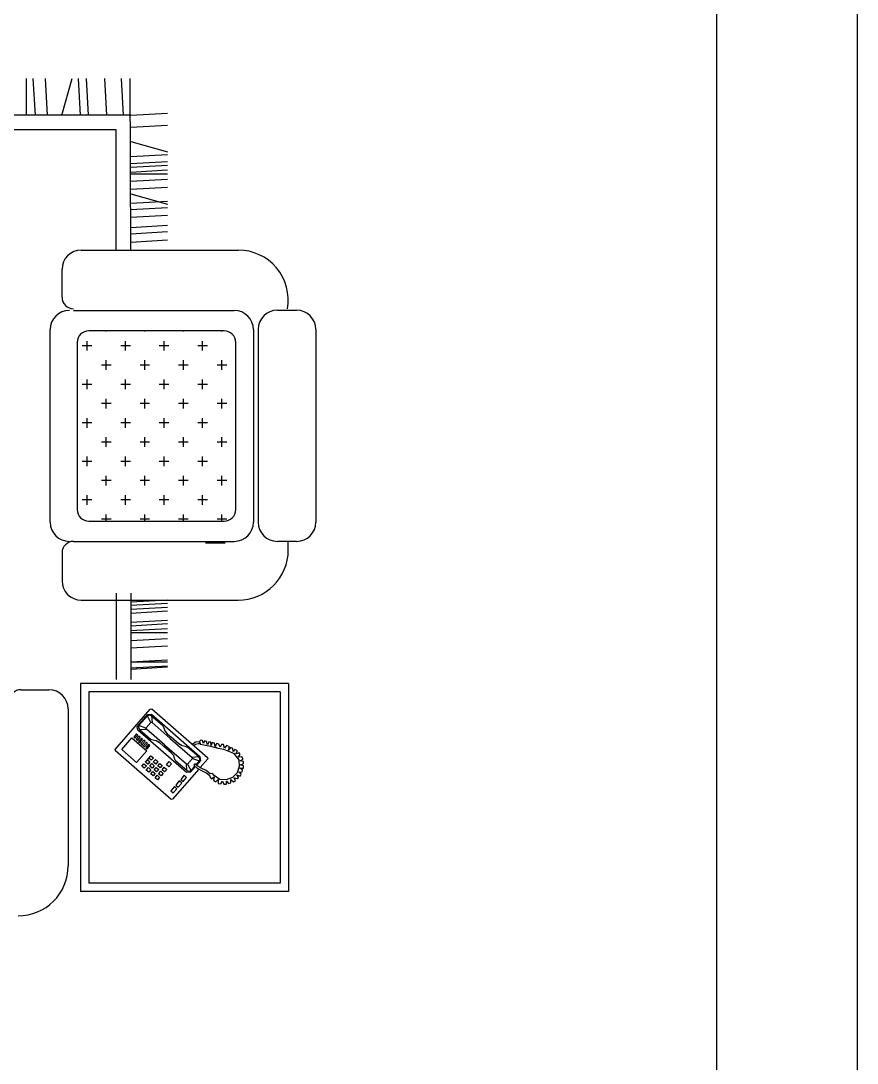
# Model space of a CAD drawing. Header units: inches. Extents: x 10.2 to 52.7, y 13.8 to 38.6.
# Drawn here: x 50.722 to 52.732, y 19.539 to 22.045 of the extents above; entities that cross this region are included whole.
import ezdxf

# ---------------------------------------------------------------- set-up
doc = ezdxf.new("R2010")
doc.units = ezdxf.units.IN
doc.header["$MEASUREMENT"] = 0
for name, color, linetype in [('02', 2, 'Continuous'), ('1', 1, 'Continuous'), ('kadrbm', 4, 'Continuous')]:
    doc.layers.add(name, color=color, linetype=linetype)

# ---------------------------------------------------------------- blocks, each defined once
blk = doc.blocks.new('kadrbm')
at = {"layer": 'kadrbm', "color": 4}
blk.add_lwpolyline([(0, 0), (0, 24.7972), (21, 24.7972), (21, 0), (0, 0)], close=True, dxfattribs=at)
blk.add_lwpolyline([(20.6631, 0.3257), (20.6631, 24.4603), (0.3369, 24.4603), (0.3369, 0.3257), (20.6631, 0.3257)], dxfattribs=at)

msp = doc.modelspace()

# ---------------------------------------------------------------- linework, layer by layer
at = {"layer": '02'}
for p, q in [((50.9864, 21.4938), (50.9847, 21.9064)), ((50.9864, 21.8182), (48.6795, 21.8182)), ((50.8674, 21.4938), (51.2445, 21.4938)), ((50.8211, 21.3805), (50.8211, 21.4475)), ((51.3387, 21.349), (51.385, 21.349)), ((50.7926, 20.8396), (50.7926, 21.3024)), ((51.2924, 21.3027), (51.2924, 20.8396)), ((51.4313, 21.3027), (51.4313, 20.8396)), ((51.2108, 21.2997), (50.8856, 21.2997)), ((50.9276, 21.2982), (50.9276, 21.2997)), ((51.0202, 21.2982), (51.0202, 21.2997)), ((51.1128, 21.2982), (51.1128, 21.2997)), ((51.2054, 21.2982), (51.2054, 21.2997)), ((50.8579, 21.2719), (50.8579, 20.8697)), ((50.8928, 21.2635), (50.8697, 21.2635)), ((50.8812, 21.2519), (50.8812, 21.275)), ((50.9854, 21.2635), (50.9623, 21.2635)), ((50.9739, 21.2519), (50.9739, 21.275)), ((51.078, 21.2635), (51.0549, 21.2635)), ((51.0665, 21.2519), (51.0665, 21.275)), ((51.1707, 21.2635), (51.1475, 21.2635)), ((51.1591, 21.2519), (51.1591, 21.275)), ((51.2386, 20.8697), (51.2386, 21.2719)), ((50.9276, 21.2056), (50.9276, 21.2287)), ((51.0202, 21.2056), (51.0202, 21.2287)), ((51.1128, 21.2056), (51.1128, 21.2287)), ((51.2054, 21.2056), (51.2054, 21.2287)), ((50.9391, 21.2172), (50.916, 21.2172)), ((51.0317, 21.2172), (51.0086, 21.2172)), ((51.1243, 21.2172), (51.1012, 21.2172)), ((51.217, 21.2172), (51.1938, 21.2172)), ((50.8812, 21.1593), (50.8812, 21.1824)), ((50.9739, 21.1593), (50.9739, 21.1824)), ((51.0665, 21.1593), (51.0665, 21.1824)), ((51.1591, 21.1593), (51.1591, 21.1824)), ((50.8928, 21.1709), (50.8697, 21.1709)), ((50.9854, 21.1709), (50.9623, 21.1709)), ((51.078, 21.1709), (51.0549, 21.1709)), ((51.1707, 21.1709), (51.1475, 21.1709)), ((50.9276, 21.113), (50.9276, 21.1361)), ((51.0202, 21.113), (51.0202, 21.1361)), ((51.1128, 21.113), (51.1128, 21.1361)), ((51.2054, 21.113), (51.2054, 21.1361)), ((50.9391, 21.1245), (50.916, 21.1245)), ((51.0317, 21.1245), (51.0086, 21.1245)), ((51.1243, 21.1245), (51.1012, 21.1245)), ((51.217, 21.1245), (51.1938, 21.1245)), ((50.8928, 21.0782), (50.8697, 21.0782)), ((50.8812, 21.0667), (50.8812, 21.0898)), ((50.9854, 21.0782), (50.9623, 21.0782)), ((50.9739, 21.0667), (50.9739, 21.0898)), ((51.078, 21.0782), (51.0549, 21.0782)), ((51.0665, 21.0667), (51.0665, 21.0898)), ((51.1707, 21.0782), (51.1475, 21.0782)), ((51.1591, 21.0667), (51.1591, 21.0898)), ((50.9391, 21.0319), (50.916, 21.0319)), ((50.9276, 21.0204), (50.9276, 21.0435)), ((51.0317, 21.0319), (51.0086, 21.0319)), ((51.0202, 21.0204), (51.0202, 21.0435)), ((51.1243, 21.0319), (51.1012, 21.0319)), ((51.1128, 21.0204), (51.1128, 21.0435)), ((51.217, 21.0319), (51.1938, 21.0319)), ((51.2054, 21.0204), (51.2054, 21.0435)), ((50.8928, 20.9856), (50.8697, 20.9856)), ((50.8812, 20.9741), (50.8812, 20.9972)), ((50.9854, 20.9856), (50.9623, 20.9856)), ((50.9739, 20.9741), (50.9739, 20.9972)), ((51.078, 20.9856), (51.0549, 20.9856)), ((51.0665, 20.9741), (51.0665, 20.9972)), ((51.1707, 20.9856), (51.1475, 20.9856)), ((51.1591, 20.9741), (51.1591, 20.9972)), ((50.9391, 20.9393), (50.916, 20.9393)), ((50.9276, 20.9278), (50.9276, 20.9509)), ((51.0317, 20.9393), (51.0086, 20.9393)), ((51.0202, 20.9278), (51.0202, 20.9509)), ((51.1243, 20.9393), (51.1012, 20.9393)), ((51.1128, 20.9278), (51.1128, 20.9509)), ((51.217, 20.9393), (51.1938, 20.9393)), ((51.2054, 20.9278), (51.2054, 20.9509)), ((50.8812, 20.8814), (50.8812, 20.9046)), ((50.9739, 20.8814), (50.9739, 20.9046)), ((51.0665, 20.8814), (51.0665, 20.9046)), ((51.1591, 20.8814), (51.1591, 20.9046)), ((50.8928, 20.893), (50.8697, 20.893)), ((50.9854, 20.893), (50.9623, 20.893)), ((51.078, 20.893), (51.0549, 20.893)), ((51.1707, 20.893), (51.1475, 20.893)), ((50.9276, 20.8419), (50.9276, 20.8583)), ((51.0202, 20.8419), (51.0202, 20.8583)), ((51.1128, 20.8419), (51.1128, 20.8583)), ((51.2054, 20.8419), (51.2054, 20.8583)), ((50.8856, 20.8419), (51.2108, 20.8419)), ((50.9391, 20.8467), (50.916, 20.8467)), ((51.0317, 20.8467), (51.0086, 20.8467)), ((51.1243, 20.8467), (51.1012, 20.8467)), ((51.217, 20.8467), (51.1938, 20.8467)), ((51.166, 20.7895), (51.2135, 20.7895)), ((51.385, 20.7933), (51.3387, 20.7933)), ((50.8211, 20.7655), (50.8211, 20.6985)), ((50.8674, 20.6522), (51.2445, 20.6522)), ((50.7226, 20.4366), (50.7896, 20.4366)), ((50.8359, 20.3903), (50.8359, 20.0132)), ((50.949, 20.2929), (51.0333, 20.39)), ((51.0017, 20.3477), (51.027, 20.3768)), ((51.0263, 20.374), (51.0316, 20.3762)), ((51.027, 20.3768), (51.0361, 20.3775)), ((51.0316, 20.3762), (51.0363, 20.3738)), ((51.0333, 20.39), (51.037, 20.3903)), ((51.0361, 20.3775), (51.1526, 20.2763)), ((51.037, 20.3903), (51.1709, 20.2739)), ((51.006, 20.3507), (51.0046, 20.3452)), ((51.006, 20.3507), (51.0263, 20.374)), ((51.0229, 20.3446), (51.006, 20.3507)), ((51.0347, 20.3582), (51.0229, 20.3446)), ((51.0347, 20.3582), (51.0263, 20.374)), ((51.0375, 20.3575), (51.0347, 20.3582)), ((51.0363, 20.3738), (51.0625, 20.3511)), ((51.0363, 20.3738), (51.0375, 20.3575)), ((51.0811, 20.3196), (51.0375, 20.3575)), ((51.0625, 20.3511), (51.0657, 20.3449)), ((51.0002, 20.3303), (50.9934, 20.3225)), ((50.9963, 20.32), (51.0031, 20.3277)), ((51.006, 20.3252), (50.9993, 20.3174)), ((51.0031, 20.3277), (51.0002, 20.3303)), ((51.0032, 20.3396), (51.0017, 20.3477)), ((51.1206, 20.2376), (51.0032, 20.3396)), ((51.0046, 20.3452), (51.0076, 20.3408)), ((51.0089, 20.3227), (51.006, 20.3252)), ((51.0076, 20.3408), (51.024, 20.342)), ((51.0076, 20.3408), (51.0339, 20.3181)), ((51.024, 20.342), (51.0229, 20.3446)), ((51.0677, 20.304), (51.024, 20.342)), ((51.0657, 20.3449), (51.068, 20.3378)), ((51.068, 20.3378), (51.074, 20.3309)), ((51.074, 20.3309), (51.0837, 20.3225)), ((50.9645, 20.2931), (50.989, 20.3213)), ((50.989, 20.3213), (51.0249, 20.2901)), ((50.9934, 20.3225), (50.9963, 20.32)), ((50.9993, 20.3174), (51.0022, 20.3149)), ((51.0022, 20.3149), (51.0089, 20.3227)), ((51.0118, 20.3201), (51.0051, 20.3124)), ((51.0051, 20.3124), (51.008, 20.3099)), ((51.008, 20.3099), (51.0147, 20.3176)), ((51.0177, 20.3151), (51.0109, 20.3073)), ((51.0109, 20.3073), (51.0196, 20.2997)), ((51.0147, 20.3176), (51.0118, 20.3201)), ((51.0138, 20.3048), (51.0206, 20.3126)), ((51.0235, 20.31), (51.0167, 20.3023)), ((51.0206, 20.3126), (51.0177, 20.3151)), ((51.0196, 20.2997), (51.0264, 20.3075)), ((51.0293, 20.305), (51.0226, 20.2972)), ((51.0264, 20.3075), (51.0235, 20.31)), ((51.0255, 20.2947), (51.0322, 20.3024)), ((51.0322, 20.3024), (51.0293, 20.305)), ((51.0339, 20.3181), (51.0404, 20.3158)), ((51.0404, 20.3158), (51.0478, 20.3145)), ((51.0478, 20.3145), (51.0554, 20.3095)), ((51.0554, 20.3095), (51.0651, 20.3011)), ((51.0836, 20.2851), (51.0651, 20.3011)), ((51.0677, 20.304), (51.1201, 20.2585)), ((51.0811, 20.3196), (51.1336, 20.274)), ((51.1021, 20.3065), (51.0837, 20.3225)), ((51.1098, 20.3015), (51.1021, 20.3065)), ((51.1171, 20.3002), (51.1098, 20.3015)), ((51.1237, 20.2979), (51.1171, 20.3002)), ((51.1403, 20.31), (51.135, 20.3051)), ((51.1379, 20.3026), (51.1419, 20.3055)), ((51.1437, 20.3112), (51.1403, 20.31)), ((51.1419, 20.3055), (51.1453, 20.3063)), ((51.1498, 20.3107), (51.1437, 20.3112)), ((51.1453, 20.3063), (51.1493, 20.3073)), ((51.1493, 20.3073), (51.1515, 20.3075)), ((51.1531, 20.314), (51.1498, 20.3107)), ((51.1515, 20.3075), (51.1532, 20.3094)), ((51.1555, 20.3157), (51.1531, 20.314)), ((51.1532, 20.3094), (51.1531, 20.3054)), ((51.1531, 20.3054), (51.1621, 20.3038)), ((51.1584, 20.3146), (51.1555, 20.3157)), ((51.1608, 20.307), (51.1584, 20.3146)), ((51.1636, 20.3135), (51.1608, 20.307)), ((51.1621, 20.3038), (51.1782, 20.3008)), ((51.168, 20.3125), (51.1636, 20.3135)), ((51.1709, 20.3044), (51.168, 20.3125)), ((51.1741, 20.3116), (51.1709, 20.3044)), ((51.1786, 20.3105), (51.1741, 20.3116)), ((51.1782, 20.3008), (51.1898, 20.298)), ((51.1795, 20.3024), (51.1786, 20.3105)), ((51.1818, 20.3098), (51.1795, 20.3024)), ((51.1878, 20.308), (51.1818, 20.3098)), ((51.1893, 20.3005), (51.1878, 20.308)), ((51.1921, 20.3074), (51.1893, 20.3005)), ((51.1981, 20.3059), (51.1921, 20.3074)), ((51.2009, 20.2984), (51.1981, 20.3059)), ((51.2041, 20.3052), (51.2009, 20.2984)), ((51.2091, 20.3047), (51.2041, 20.3052)), ((51.2117, 20.2962), (51.2091, 20.3047)), ((51.2163, 20.3026), (51.2117, 20.2962)), ((51.2237, 20.2992), (51.2163, 20.3026)), ((50.9493, 20.2893), (50.949, 20.2929)), ((51.0833, 20.173), (50.9493, 20.2893)), ((51.0004, 20.2619), (50.9645, 20.2931)), ((51.0249, 20.2901), (51.0004, 20.2619)), ((51.0214, 20.2625), (51.0348, 20.278)), ((51.0226, 20.2972), (51.0255, 20.2947)), ((51.0348, 20.278), (51.0407, 20.273)), ((51.0895, 20.2782), (51.0836, 20.2851)), ((51.0918, 20.2711), (51.0895, 20.2782)), ((51.1499, 20.2752), (51.1237, 20.2979)), ((51.1499, 20.2752), (51.1336, 20.274)), ((51.1529, 20.2708), (51.1499, 20.2752)), ((51.1526, 20.2763), (51.1542, 20.2664)), ((51.1898, 20.298), (51.1914, 20.299)), ((51.1914, 20.299), (51.1925, 20.297)), ((51.1925, 20.297), (51.2093, 20.2934)), ((51.2093, 20.2934), (51.2335, 20.2839)), ((51.2209, 20.2917), (51.2237, 20.2992)), ((51.2262, 20.2981), (51.2209, 20.2917)), ((51.2319, 20.2956), (51.2262, 20.2981)), ((51.2322, 20.288), (51.2319, 20.2956)), ((51.2368, 20.2933), (51.2322, 20.288)), ((51.2335, 20.2839), (51.2458, 20.2683)), ((51.2426, 20.29), (51.2368, 20.2933)), ((51.2391, 20.2824), (51.2426, 20.29)), ((51.2465, 20.285), (51.2391, 20.2824)), ((51.2442, 20.2748), (51.2497, 20.2808)), ((51.2536, 20.2749), (51.2442, 20.2748)), ((51.2497, 20.2808), (51.2465, 20.285)), ((51.2562, 20.27), (51.2536, 20.2749)), ((51.0129, 20.2528), (51.018, 20.2586)), ((51.0187, 20.2477), (51.0129, 20.2528)), ((51.018, 20.2586), (51.0238, 20.2535)), ((51.0238, 20.2535), (51.0187, 20.2477)), ((51.0272, 20.2574), (51.0214, 20.2625)), ((51.0264, 20.2683), (51.0322, 20.2633)), ((51.0322, 20.2633), (51.0272, 20.2574)), ((51.0356, 20.2671), (51.0298, 20.2722)), ((51.032, 20.2532), (51.0371, 20.259)), ((51.0379, 20.2482), (51.032, 20.2532)), ((51.0407, 20.273), (51.0356, 20.2671)), ((51.0371, 20.259), (51.0429, 20.254)), ((51.0429, 20.254), (51.0379, 20.2482)), ((51.0405, 20.2629), (51.0455, 20.2687)), ((51.0463, 20.2579), (51.0405, 20.2629)), ((51.0455, 20.2687), (51.0513, 20.2637)), ((51.0513, 20.2637), (51.0463, 20.2579)), ((51.0511, 20.2536), (51.0562, 20.2595)), ((51.057, 20.2486), (51.0511, 20.2536)), ((51.0562, 20.2595), (51.062, 20.2544)), ((51.062, 20.2544), (51.057, 20.2486)), ((51.0618, 20.2444), (51.0669, 20.2502)), ((51.0669, 20.2502), (51.0727, 20.2451)), ((51.0719, 20.256), (51.0787, 20.2638)), ((51.0778, 20.251), (51.0719, 20.256)), ((51.0845, 20.2587), (51.0778, 20.251)), ((51.0787, 20.2638), (51.0845, 20.2587)), ((51.095, 20.2649), (51.0918, 20.2711)), ((51.1212, 20.2422), (51.095, 20.2649)), ((51.1201, 20.2585), (51.1229, 20.2578)), ((51.1212, 20.2422), (51.1201, 20.2585)), ((51.1347, 20.2714), (51.1229, 20.2578)), ((51.1229, 20.2578), (51.1313, 20.242)), ((51.1416, 20.2519), (51.1297, 20.2382)), ((51.1313, 20.242), (51.1406, 20.2527)), ((51.1336, 20.274), (51.1347, 20.2714)), ((51.1347, 20.2714), (51.1515, 20.2653)), ((51.1402, 20.2581), (51.1376, 20.2552)), ((51.1376, 20.2552), (51.1461, 20.248)), ((51.1484, 20.2519), (51.1402, 20.2581)), ((51.1433, 20.2558), (51.1515, 20.2653)), ((51.1542, 20.2664), (51.1443, 20.255)), ((51.1559, 20.2478), (51.1484, 20.2519)), ((51.1515, 20.2653), (51.1529, 20.2708)), ((51.1712, 20.2703), (51.153, 20.2494)), ((51.1709, 20.2739), (51.1712, 20.2703)), ((51.2468, 20.2523), (51.2418, 20.2367)), ((51.2458, 20.2683), (51.2468, 20.2523)), ((51.2495, 20.2658), (51.2562, 20.27)), ((51.2572, 20.2639), (51.2495, 20.2658)), ((51.2502, 20.2559), (51.2573, 20.2593)), ((51.2575, 20.2536), (51.2502, 20.2559)), ((51.2573, 20.2593), (51.2572, 20.2639)), ((51.2576, 20.2481), (51.2575, 20.2536)), ((51.0236, 20.2435), (51.0287, 20.2493)), ((51.0294, 20.2384), (51.0236, 20.2435)), ((51.0287, 20.2493), (51.0345, 20.2443)), ((51.0345, 20.2443), (51.0294, 20.2384)), ((51.0343, 20.2342), (51.0393, 20.2401)), ((51.0401, 20.2292), (51.0343, 20.2342)), ((51.0393, 20.2401), (51.0452, 20.235)), ((51.0452, 20.235), (51.0401, 20.2292)), ((51.0427, 20.2439), (51.0478, 20.2498)), ((51.0485, 20.2389), (51.0427, 20.2439)), ((51.045, 20.225), (51.05, 20.2308)), ((51.0508, 20.2199), (51.045, 20.225)), ((51.0478, 20.2498), (51.0536, 20.2447)), ((51.0536, 20.2447), (51.0485, 20.2389)), ((51.05, 20.2308), (51.0558, 20.2257)), ((51.0558, 20.2257), (51.0508, 20.2199)), ((51.0534, 20.2347), (51.0584, 20.2405)), ((51.0592, 20.2296), (51.0534, 20.2347)), ((51.0584, 20.2405), (51.0643, 20.2354)), ((51.0643, 20.2354), (51.0592, 20.2296)), ((51.0676, 20.2393), (51.0618, 20.2444)), ((51.0727, 20.2451), (51.0676, 20.2393)), ((51.1501, 20.246), (51.0869, 20.1732)), ((51.1147, 20.2308), (51.1063, 20.2211)), ((51.1121, 20.216), (51.1206, 20.2257)), ((51.1206, 20.2257), (51.1147, 20.2308)), ((51.1297, 20.2382), (51.1206, 20.2376)), ((51.126, 20.2398), (51.1212, 20.2422)), ((51.1313, 20.242), (51.126, 20.2398)), ((51.1461, 20.248), (51.158, 20.2419)), ((51.1672, 20.2421), (51.1559, 20.2478)), ((51.158, 20.2419), (51.1693, 20.2362)), ((51.1724, 20.2386), (51.1672, 20.2421)), ((51.1693, 20.2362), (51.1742, 20.2316)), ((51.1774, 20.234), (51.1724, 20.2386)), ((51.1742, 20.2316), (51.1759, 20.2311)), ((51.1759, 20.2311), (51.1762, 20.2271)), ((51.1762, 20.2271), (51.1806, 20.2226)), ((51.183, 20.2353), (51.1774, 20.234)), ((51.1806, 20.2226), (51.1865, 20.2274)), ((51.1868, 20.2306), (51.183, 20.2353)), ((51.1865, 20.2274), (51.1851, 20.219)), ((51.2001, 20.2208), (51.1868, 20.2306)), ((51.2305, 20.2257), (51.216, 20.2201)), ((51.2418, 20.2367), (51.2305, 20.2257)), ((51.2379, 20.2179), (51.2348, 20.2251)), ((51.2348, 20.2251), (51.2422, 20.2228)), ((51.2455, 20.2258), (51.241, 20.2322)), ((51.241, 20.2322), (51.2491, 20.2289)), ((51.2422, 20.2228), (51.2455, 20.2258)), ((51.2463, 20.2383), (51.2541, 20.2394)), ((51.2514, 20.2335), (51.2463, 20.2383)), ((51.2553, 20.2439), (51.2489, 20.2484)), ((51.2489, 20.2484), (51.2576, 20.2481)), ((51.2491, 20.2289), (51.2514, 20.2335)), ((51.2541, 20.2394), (51.2553, 20.2439)), ((51.0911, 20.2036), (51.0827, 20.1939)), ((51.097, 20.1985), (51.0911, 20.2036)), ((51.1029, 20.2172), (51.0945, 20.2075)), ((51.0945, 20.2075), (51.1003, 20.2024)), ((51.1003, 20.2024), (51.1088, 20.2121)), ((51.1088, 20.2121), (51.1029, 20.2172)), ((51.1063, 20.2211), (51.1121, 20.216)), ((51.1851, 20.219), (51.1907, 20.2148)), ((51.1907, 20.2148), (51.1968, 20.2206)), ((51.1968, 20.2206), (51.1963, 20.2113)), ((51.1963, 20.2113), (51.2031, 20.21)), ((51.216, 20.2201), (51.2001, 20.2208)), ((51.2031, 20.21), (51.207, 20.2169)), ((51.207, 20.2169), (51.2101, 20.2093)), ((51.2101, 20.2093), (51.2162, 20.2092)), ((51.2162, 20.2092), (51.2168, 20.2166)), ((51.2168, 20.2166), (51.2214, 20.2112)), ((51.2214, 20.2112), (51.227, 20.2129)), ((51.227, 20.2129), (51.2272, 20.2211)), ((51.2272, 20.2211), (51.2332, 20.2148)), ((51.2332, 20.2148), (51.2379, 20.2179)), ((51.0827, 20.1939), (51.0885, 20.1888)), ((51.0885, 20.1888), (51.097, 20.1985)), ((51.0869, 20.1732), (51.0833, 20.173))]:
    msp.add_line(p, q, dxfattribs=at)
msp.add_lwpolyline([(50.9864, 20.6688), (50.9864, 20.4612)], dxfattribs=at)
for centre, radius, start, end in [((50.8674, 21.4475), 0.0463, 90, 180), ((51.2445, 21.3734), 0.1204, 350.1386, 90), ((50.8489, 21.3805), 0.0278, 180, 270), ((50.8389, 21.3024), 0.0463, 90, 180), ((51.3387, 21.3027), 0.0463, 90, 180), ((51.385, 21.3027), 0.0463, 0, 90), ((50.8856, 21.2719), 0.0278, 90, 180), ((51.2108, 21.2719), 0.0278, 0, 90), ((50.8856, 20.8697), 0.0278, 180, 270), ((51.2108, 20.8697), 0.0278, 270, 0), ((50.8389, 20.8396), 0.0463, 180, 270), ((51.3387, 20.8396), 0.0463, 180, 270), ((51.385, 20.8396), 0.0463, 270, 0), ((50.8489, 20.7655), 0.0278, 90, 180), ((51.2445, 20.7726), 0.1204, 270, 0), ((50.8674, 20.6985), 0.0463, 180, 270), ((50.7896, 20.3903), 0.0463, 0, 90), ((50.7155, 20.0132), 0.1204, 270, 0)]:
    msp.add_arc(centre, radius, start, end, dxfattribs=at)
at = {"layer": '1'}
for p, q in [((50.736, 21.8182), (50.736, 21.9064)), ((50.7571, 21.8182), (50.7521, 21.9064)), ((50.7862, 21.8182), (50.7812, 21.9064)), ((50.8206, 21.8182), (50.8457, 21.9064)), ((50.8656, 21.8182), (50.8606, 21.9064)), ((50.885, 21.8182), (50.88, 21.9064)), ((50.9291, 21.8182), (50.9241, 21.9064)), ((50.9688, 21.8182), (50.9638, 21.9064)), ((50.9864, 21.8182), (51.0746, 21.8232)), ((50.9512, 21.7829), (48.7148, 21.7829)), ((50.9512, 21.4938), (50.9512, 21.7829)), ((50.9864, 21.7891), (51.0746, 21.7941)), ((50.9864, 21.7547), (51.0746, 21.7297)), ((50.9864, 21.7188), (51.0746, 21.7238)), ((50.9864, 21.7016), (51.0746, 21.7066)), ((50.9864, 21.693), (51.0746, 21.698)), ((50.9864, 21.6813), (51.0746, 21.6863)), ((50.9864, 21.6771), (51.0746, 21.6771)), ((50.9864, 21.6595), (51.0746, 21.6645)), ((50.9864, 21.6401), (51.0746, 21.6451)), ((50.9864, 21.6293), (51.0746, 21.6042)), ((50.9864, 21.6065), (51.0746, 21.6116)), ((50.9864, 21.5915), (51.0746, 21.5965)), ((50.9864, 21.573), (51.0746, 21.578)), ((50.9864, 21.5483), (51.0746, 21.5533)), ((50.9864, 21.5331), (51.0746, 21.5381)), ((50.9864, 21.513), (51.0746, 21.518)), ((50.8489, 21.3487), (51.2349, 21.3487)), ((51.2812, 21.3024), (51.2812, 20.8396)), ((50.8489, 20.7933), (51.2349, 20.7933)), ((51.3649, 20.7726), (51.3649, 20.7911)), ((50.9864, 20.648), (51.0746, 20.653)), ((50.9864, 20.6399), (51.0746, 20.6449)), ((50.9864, 20.6302), (51.0746, 20.6352)), ((50.9864, 20.6211), (51.0746, 20.6261)), ((50.9864, 20.5991), (51.0746, 20.6041)), ((50.9864, 20.5905), (51.0746, 20.5955)), ((50.9864, 20.5788), (51.0746, 20.5838)), ((50.9864, 20.5746), (51.0746, 20.5746)), ((50.9864, 20.555), (51.0746, 20.56)), ((50.9864, 20.5375), (51.0746, 20.5425)), ((50.9864, 20.5037), (51.0746, 20.5087)), ((50.9864, 20.5033), (51.0746, 20.5033)), ((50.9864, 20.489), (51.0746, 20.494)), ((50.9864, 20.4863), (51.0746, 20.4913)), ((50.8652, 20.4513), (50.8652, 19.9513)), ((51.3652, 20.4513), (50.8652, 20.4513)), ((51.3652, 20.4513), (51.3652, 19.9513)), ((50.8852, 20.4313), (50.8852, 19.9713)), ((51.3452, 20.4313), (50.8852, 20.4313)), ((51.3452, 20.4313), (51.3452, 19.9713)), ((51.3652, 19.9513), (50.8652, 19.9513)), ((51.3452, 19.9713), (50.8852, 19.9713))]:
    msp.add_line(p, q, dxfattribs=at)
msp.add_lwpolyline([(50.9512, 20.6688), (50.9512, 20.4612)], dxfattribs=at)
for centre, radius, start, end in [((51.2349, 21.3024), 0.0463, 0, 90), ((51.2349, 20.8396), 0.0463, 270, 0), ((50.7226, 20.4088), 0.0278, 90, 180)]:
    msp.add_arc(centre, radius, start, end, dxfattribs=at)

# ---------------------------------------------------------------- block references
at = {"layer": 'kadrbm'}
msp.add_blockref('kadrbm', (31.7322, 13.8067), dxfattribs=at)

doc.saveas('drawing.dxf')
